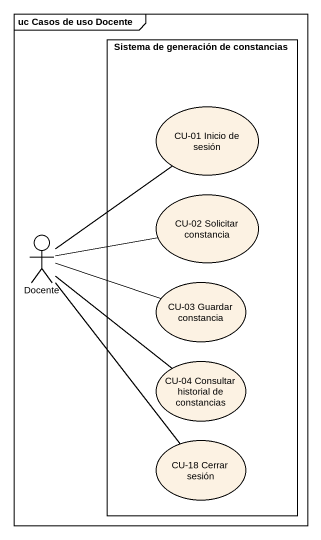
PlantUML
@startuml
mainframe uc Casos de uso Docente
rectangle "Sistema de generación de constancias" as Sistema_de_generación_de {
  usecase "CU-01 Inicio de sesión" as CU_01_Inicio_de_sesión
  usecase "CU-02 Solicitar constancia" as CU_02_Solicitar_constancia
  usecase "CU-03 Guardar constancia" as CU_03_Guardar_constancia
  usecase "CU-04 Consultar historial de constancias" as CU_04_Consultar_historial
  usecase "CU-18 Cerrar sesión" as CU_18_Cerrar_sesión
}
actor Docente
Docente -up- CU_01_Inicio_de_sesión
Docente -right- CU_02_Solicitar_constancia
Docente -right- CU_03_Guardar_constancia
Docente -- CU_04_Consultar_historial
Docente -- CU_18_Cerrar_sesión
@enduml
